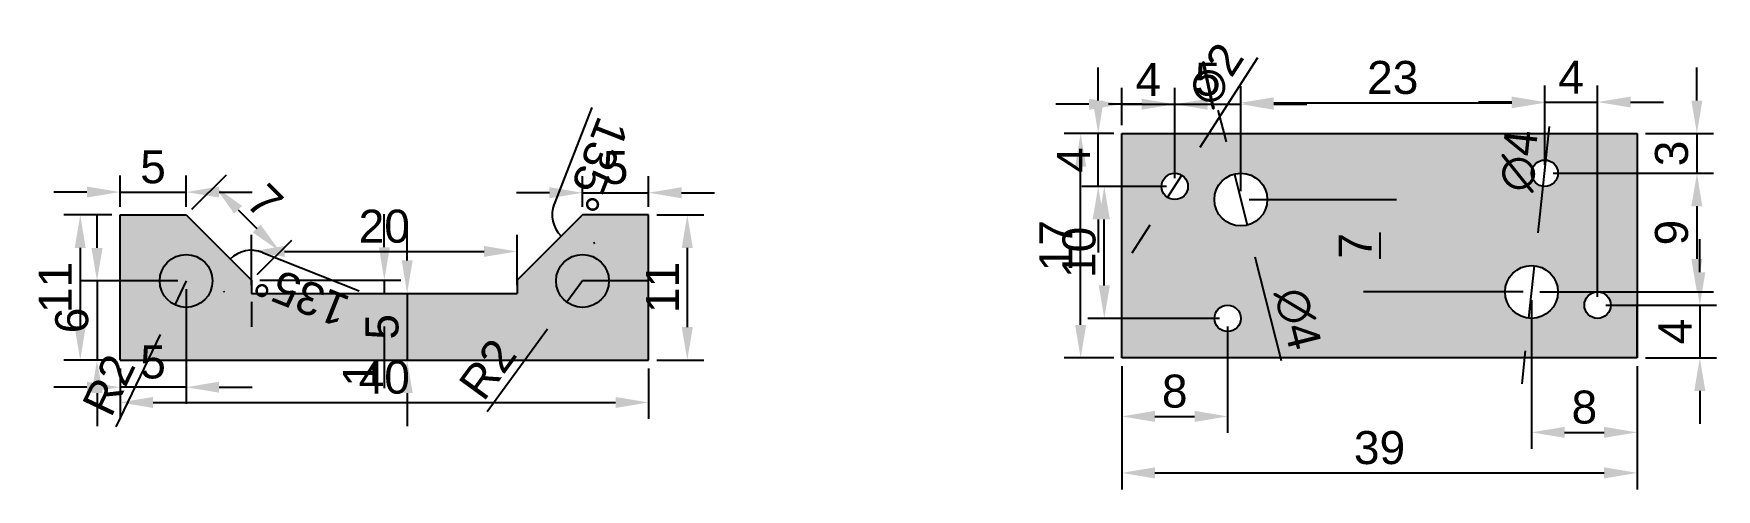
# Model space of a CAD drawing. Header units: millimetres. Extents: x 498 to 1078, y 496 to 545.
# Drawn here: x 779.4 to 906.8, y 502.5 to 537 of the extents above; entities that cross this region are included whole.
import ezdxf

# ---------------------------------------------------------------- set-up
doc = ezdxf.new("R2010")
doc.units = ezdxf.units.MM
doc.styles.get("Standard").update_dxf_attribs({"font": 'arial_0.ttf'})
doc.dimstyles.new('ISO-25', dxfattribs={"dimtxt": 2.5, "dimasz": 2.5, "dimexe": 1.25, "dimexo": 0.625, "dimtad": 1, "dimtxsty": 'Standard', "dimcen": 2.5, "dimadec": 0, "dimazin": 0, "dimtfac": 1, "dimtmove": 0, "dimatfit": 3, "dimfxl": 1, "dimarcsym": 0})

# ---------------------------------------------------------------- blocks, each defined once
blk = doc.blocks.new('*D150')
at = {"color": 0, "lineweight": -2, "transparency": 16777216}
for p, q in [((796.75, 520.44), (804.06, 517.53)), ((795.91, 516.7), (795.91, 514.8))]:
    blk.add_line(p, q, dxfattribs=at)
for start, end in [(68.2667, 135), (201.7333, 203.2667)]:
    blk.add_arc((795.91, 518.33), 2.27, start, end, dxfattribs=at)
at = {"color": 0, "transparency": 16777216}
for points in [[(793.39, 517.57), (794.21, 517.4), (794.3, 519.93)], [(794.05, 517.78), (793.59, 517.08), (795.91, 516.05)]]:
    blk.add_solid(points, dxfattribs=at)
at = {"layer": 'Defpoints', "color": 0, "transparency": 16777216}
for p in [(790.96, 523.28), (793.64, 518.33), (795.91, 518.33), (795.91, 518.33), (795.91, 517.33)]:
    blk.add_point(p, dxfattribs=at)
at = {"color": 0, "transparency": 16777216, "insert": (799.7, 517.21), "char_height": 2.5, "attachment_point": 5, "rotation": 158.2667}
blk.add_mtext('135°', dxfattribs=at)
blk = doc.blocks.new('*D151')
at = {"color": 0, "lineweight": -2, "transparency": 16777216}
blk.add_line((818.83, 524.1), (821.68, 531.43), dxfattribs=at)
for start, end in [(158.7489, 225), (291.2511, 293.7489)]:
    blk.add_arc((820.96, 523.28), 2.29, start, end, dxfattribs=at)
at = {"color": 0, "transparency": 16777216}
for points in [[(821.53, 521.41), (822.23, 520.95), (823.25, 523.28)], [(821.71, 520.74), (821.88, 521.55), (819.34, 521.66)]]:
    blk.add_solid(points, dxfattribs=at)
at = {"layer": 'Defpoints', "color": 0, "transparency": 16777216}
for p in [(820.96, 523.28), (820.96, 523.28), (825.96, 523.28), (820.96, 520.99), (816.01, 518.33)]:
    blk.add_point(p, dxfattribs=at)
at = {"color": 0, "transparency": 16777216, "insert": (822.03, 527.08), "char_height": 2.5, "attachment_point": 5, "rotation": 248.7489}
blk.add_mtext('135°', dxfattribs=at)
blk = doc.blocks.new('*D152')
at = {"color": 0, "lineweight": -2, "transparency": 16777216}
for p, q in [((790.96, 518.28), (790.1, 516.47)), ((785.68, 507.22), (789.02, 514.22))]:
    blk.add_line(p, q, dxfattribs=at)
at = {"color": 0, "transparency": 16777216}
blk.add_solid([(788.65, 514.39), (789.4, 514.04), (790.1, 516.47)], dxfattribs=at)
at = {"layer": 'Defpoints', "color": 0, "transparency": 16777216}
for p in [(790.96, 518.28), (790.1, 516.47)]:
    blk.add_point(p, dxfattribs=at)
at = {"color": 0, "transparency": 16777216, "insert": (785.11, 510.4), "char_height": 2.5, "attachment_point": 5, "rotation": 64.4622}
blk.add_mtext('R2', dxfattribs=at)
blk = doc.blocks.new('*D153')
at = {"color": 0, "lineweight": -2, "transparency": 16777216}
for p, q in [((820.96, 518.28), (819.78, 516.66)), ((813.75, 508.37), (818.31, 514.64))]:
    blk.add_line(p, q, dxfattribs=at)
at = {"color": 0, "transparency": 16777216}
blk.add_solid([(817.98, 514.88), (818.65, 514.39), (819.78, 516.66)], dxfattribs=at)
at = {"layer": 'Defpoints', "color": 0, "transparency": 16777216}
for p in [(820.96, 518.28), (819.78, 516.66)]:
    blk.add_point(p, dxfattribs=at)
at = {"color": 0, "transparency": 16777216, "insert": (813.78, 511.6), "char_height": 2.5, "attachment_point": 5, "rotation": 53.9515}
blk.add_mtext('R2', dxfattribs=at)
blk = doc.blocks.new('*D154')
at = {"color": 0, "lineweight": -2, "transparency": 16777216}
for p, q in [((826.59, 523.28), (830.14, 523.28)), ((828.89, 520.78), (828.89, 514.78)), ((826.59, 512.28), (830.14, 512.28))]:
    blk.add_line(p, q, dxfattribs=at)
at = {"color": 0, "transparency": 16777216}
for points in [[(828.47, 520.78), (829.31, 520.78), (828.89, 523.28)], [(828.47, 514.78), (829.31, 514.78), (828.89, 512.28)]]:
    blk.add_solid(points, dxfattribs=at)
at = {"layer": 'Defpoints', "color": 0, "transparency": 16777216}
for p in [(825.96, 523.28), (825.96, 512.28), (828.89, 512.28)]:
    blk.add_point(p, dxfattribs=at)
at = {"color": 0, "transparency": 16777216, "insert": (827.01, 517.78), "char_height": 2.5, "attachment_point": 5, "rotation": 90}
blk.add_mtext('11', dxfattribs=at)
blk = doc.blocks.new('*D155')
at = {"color": 0, "lineweight": -2, "transparency": 16777216}
for p, q in [((785.34, 523.28), (781.7, 523.28)), ((782.95, 520.78), (782.95, 514.78)), ((785.34, 512.28), (781.7, 512.28))]:
    blk.add_line(p, q, dxfattribs=at)
at = {"color": 0, "transparency": 16777216}
for points in [[(782.53, 520.78), (783.36, 520.78), (782.95, 523.28)], [(782.53, 514.78), (783.36, 514.78), (782.95, 512.28)]]:
    blk.add_solid(points, dxfattribs=at)
at = {"layer": 'Defpoints', "color": 0, "transparency": 16777216}
for p in [(785.96, 523.28), (782.95, 512.28), (785.96, 512.28)]:
    blk.add_point(p, dxfattribs=at)
at = {"color": 0, "transparency": 16777216, "insert": (781.06, 517.78), "char_height": 2.5, "attachment_point": 5, "rotation": 90}
blk.add_mtext('11', dxfattribs=at)
blk = doc.blocks.new('*D156')
at = {"color": 0, "lineweight": -2, "transparency": 16777216}
for p, q in [((784.22, 520.78), (784.22, 523.28)), ((790.34, 518.28), (782.97, 518.28)), ((784.22, 518.28), (784.22, 512.28)), ((785.34, 512.28), (782.97, 512.28)), ((784.22, 509.78), (784.22, 507.28))]:
    blk.add_line(p, q, dxfattribs=at)
at = {"color": 0, "transparency": 16777216}
for points in [[(783.8, 520.78), (784.64, 520.78), (784.22, 518.28)], [(783.8, 509.78), (784.64, 509.78), (784.22, 512.28)]]:
    blk.add_solid(points, dxfattribs=at)
at = {"layer": 'Defpoints', "color": 0, "transparency": 16777216}
for p in [(790.96, 518.28), (784.22, 512.28), (785.96, 512.28)]:
    blk.add_point(p, dxfattribs=at)
at = {"color": 0, "transparency": 16777216, "insert": (782.32, 515.28), "char_height": 2.5, "attachment_point": 5, "rotation": 90}
blk.add_mtext('6', dxfattribs=at)
blk = doc.blocks.new('*D144')
at = {"color": 0, "lineweight": -2, "transparency": 16777216}
for p, q in [((790.96, 517.65), (790.96, 508.97)), ((785.96, 511.65), (785.96, 508.97)), ((783.46, 510.22), (780.96, 510.22)), ((790.96, 510.22), (785.96, 510.22)), ((793.46, 510.22), (795.96, 510.22))]:
    blk.add_line(p, q, dxfattribs=at)
at = {"color": 0, "transparency": 16777216}
for points in [[(783.46, 510.64), (783.46, 509.81), (785.96, 510.22)], [(793.46, 510.64), (793.46, 509.81), (790.96, 510.22)]]:
    blk.add_solid(points, dxfattribs=at)
at = {"layer": 'Defpoints', "color": 0, "transparency": 16777216}
for p in [(790.96, 518.28), (785.96, 512.28), (785.96, 510.22)]:
    blk.add_point(p, dxfattribs=at)
at = {"color": 0, "transparency": 16777216, "insert": (788.46, 512.12), "char_height": 2.5, "attachment_point": 5}
blk.add_mtext('5', dxfattribs=at)
blk = doc.blocks.new('*D145')
at = {"color": 0, "lineweight": -2, "transparency": 16777216}
for p, q in [((805.96, 520.83), (805.96, 523.33)), ((796.54, 518.33), (807.21, 518.33)), ((805.96, 518.33), (805.96, 517.33)), ((796.54, 517.33), (807.21, 517.33)), ((805.96, 514.83), (805.96, 510.15))]:
    blk.add_line(p, q, dxfattribs=at)
at = {"color": 0, "transparency": 16777216}
for points in [[(805.55, 520.83), (806.38, 520.83), (805.96, 518.33)], [(805.55, 514.83), (806.38, 514.83), (805.96, 517.33)]]:
    blk.add_solid(points, dxfattribs=at)
at = {"layer": 'Defpoints', "color": 0, "transparency": 16777216}
for p in [(795.91, 518.33), (795.91, 517.33), (805.96, 517.33)]:
    blk.add_point(p, dxfattribs=at)
at = {"color": 0, "transparency": 16777216, "insert": (804.08, 511.24), "char_height": 2.5, "attachment_point": 5, "rotation": 90}
blk.add_mtext('1', dxfattribs=at)
blk = doc.blocks.new('*D157')
at = {"color": 0, "lineweight": -2, "transparency": 16777216}
for p, q in [((795.91, 517.95), (795.91, 521.76)), ((816.01, 517.95), (816.01, 521.76)), ((798.41, 520.51), (813.51, 520.51))]:
    blk.add_line(p, q, dxfattribs=at)
at = {"color": 0, "transparency": 16777216}
for points in [[(798.41, 520.93), (798.41, 520.1), (795.91, 520.51)], [(813.51, 520.93), (813.51, 520.1), (816.01, 520.51)]]:
    blk.add_solid(points, dxfattribs=at)
at = {"layer": 'Defpoints', "color": 0, "transparency": 16777216}
for p in [(816.01, 520.51), (795.91, 517.33), (816.01, 517.33)]:
    blk.add_point(p, dxfattribs=at)
at = {"color": 0, "transparency": 16777216, "insert": (805.96, 522.41), "char_height": 2.5, "width": 1.5135, "attachment_point": 5}
blk.add_mtext('20', dxfattribs=at)
blk = doc.blocks.new('*D146')
at = {"color": 0, "lineweight": -2, "transparency": 16777216}
for p, q in [((791.4, 523.72), (794.01, 526.32)), ((794.89, 523.67), (796.31, 522.26)), ((796.35, 518.77), (798.96, 521.37))]:
    blk.add_line(p, q, dxfattribs=at)
at = {"color": 0, "transparency": 16777216}
for points in [[(795.19, 523.97), (794.6, 523.38), (793.13, 525.44)], [(796.6, 522.55), (796.01, 521.96), (798.08, 520.49)]]:
    blk.add_solid(points, dxfattribs=at)
at = {"layer": 'Defpoints', "color": 0, "transparency": 16777216}
for p in [(790.96, 523.28), (798.08, 520.49), (795.91, 518.33)]:
    blk.add_point(p, dxfattribs=at)
at = {"color": 0, "transparency": 16777216, "insert": (796.93, 524.29), "char_height": 2.5, "attachment_point": 5, "rotation": 315}
blk.add_mtext('7', dxfattribs=at)
blk = doc.blocks.new('*D147')
at = {"color": 0, "lineweight": -2, "transparency": 16777216}
for p, q in [((820.96, 523.9), (820.96, 526.21)), ((825.96, 523.9), (825.96, 526.21)), ((818.46, 524.96), (815.96, 524.96)), ((820.96, 524.96), (825.96, 524.96)), ((828.46, 524.96), (830.96, 524.96))]:
    blk.add_line(p, q, dxfattribs=at)
at = {"color": 0, "transparency": 16777216}
for points in [[(818.46, 525.38), (818.46, 524.54), (820.96, 524.96)], [(828.46, 525.38), (828.46, 524.54), (825.96, 524.96)]]:
    blk.add_solid(points, dxfattribs=at)
at = {"layer": 'Defpoints', "color": 0, "transparency": 16777216}
for p in [(825.96, 524.96), (820.96, 523.28), (825.96, 523.28)]:
    blk.add_point(p, dxfattribs=at)
at = {"color": 0, "transparency": 16777216, "insert": (823.46, 526.86), "char_height": 2.5, "attachment_point": 5}
blk.add_mtext('5', dxfattribs=at)
blk = doc.blocks.new('*D148')
at = {"color": 0, "lineweight": -2, "transparency": 16777216}
for p, q in [((785.96, 523.9), (785.96, 526.26)), ((790.96, 523.9), (790.96, 526.26)), ((783.46, 525.01), (780.96, 525.01)), ((785.96, 525.01), (790.96, 525.01)), ((793.46, 525.01), (795.96, 525.01))]:
    blk.add_line(p, q, dxfattribs=at)
at = {"color": 0, "transparency": 16777216}
for points in [[(783.46, 525.43), (783.46, 524.6), (785.96, 525.01)], [(793.46, 525.43), (793.46, 524.6), (790.96, 525.01)]]:
    blk.add_solid(points, dxfattribs=at)
at = {"layer": 'Defpoints', "color": 0, "transparency": 16777216}
for p in [(790.96, 525.01), (785.96, 523.28), (790.96, 523.28)]:
    blk.add_point(p, dxfattribs=at)
at = {"color": 0, "transparency": 16777216, "insert": (788.46, 526.91), "char_height": 2.5, "attachment_point": 5}
blk.add_mtext('5', dxfattribs=at)
blk = doc.blocks.new('*D149')
at = {"color": 0, "lineweight": -2, "transparency": 16777216}
for p, q in [((785.96, 511.65), (785.96, 507.82)), ((825.96, 511.65), (825.96, 507.82)), ((788.46, 509.07), (823.46, 509.07))]:
    blk.add_line(p, q, dxfattribs=at)
at = {"color": 0, "transparency": 16777216}
for points in [[(788.46, 509.48), (788.46, 508.65), (785.96, 509.07)], [(823.46, 509.48), (823.46, 508.65), (825.96, 509.07)]]:
    blk.add_solid(points, dxfattribs=at)
at = {"layer": 'Defpoints', "color": 0, "transparency": 16777216}
for p in [(785.96, 512.28), (825.96, 512.28), (825.96, 509.07)]:
    blk.add_point(p, dxfattribs=at)
at = {"color": 0, "transparency": 16777216, "insert": (805.96, 510.97), "char_height": 2.5, "attachment_point": 5}
blk.add_mtext('40', dxfattribs=at)
blk = doc.blocks.new('*D158')
at = {"color": 0, "lineweight": -2, "transparency": 16777216}
for p, q in [((807.69, 519.83), (807.69, 522.33)), ((806.59, 517.33), (808.94, 517.33)), ((807.69, 517.33), (807.69, 512.28)), ((806.59, 512.28), (808.94, 512.28)), ((807.69, 509.78), (807.69, 507.28))]:
    blk.add_line(p, q, dxfattribs=at)
at = {"color": 0, "transparency": 16777216}
for points in [[(807.28, 519.83), (808.11, 519.83), (807.69, 517.33)], [(807.28, 509.78), (808.11, 509.78), (807.69, 512.28)]]:
    blk.add_solid(points, dxfattribs=at)
at = {"layer": 'Defpoints', "color": 0, "transparency": 16777216}
for p in [(805.96, 517.33), (805.96, 512.28), (807.69, 512.28)]:
    blk.add_point(p, dxfattribs=at)
at = {"color": 0, "transparency": 16777216, "insert": (805.8, 514.8), "char_height": 2.5, "attachment_point": 5, "rotation": 90}
blk.add_mtext('5', dxfattribs=at)
blk = doc.blocks.new('*D182')
at = {"color": 0, "lineweight": -2, "transparency": 16777216}
for p, q in [((869.78, 514.82), (869.78, 506.76)), ((861.78, 511.82), (861.78, 506.76)), ((864.28, 508.01), (867.28, 508.01))]:
    blk.add_line(p, q, dxfattribs=at)
at = {"color": 0, "transparency": 16777216}
for points in [[(864.28, 508.43), (864.28, 507.59), (861.78, 508.01)], [(867.28, 508.43), (867.28, 507.59), (869.78, 508.01)]]:
    blk.add_solid(points, dxfattribs=at)
at = {"layer": 'Defpoints', "color": 0, "transparency": 16777216}
for p in [(869.78, 515.44), (861.78, 512.44), (869.78, 508.01)]:
    blk.add_point(p, dxfattribs=at)
at = {"color": 0, "transparency": 16777216, "insert": (865.78, 509.91), "char_height": 2.5, "attachment_point": 5}
blk.add_mtext('8', dxfattribs=at)
blk = doc.blocks.new('*D183')
at = {"color": 0, "lineweight": -2, "transparency": 16777216}
for p, q in [((861.78, 530.07), (861.78, 532.92)), ((865.78, 526.07), (865.78, 532.92)), ((859.28, 531.67), (856.78, 531.67)), ((861.78, 531.67), (865.78, 531.67)), ((868.28, 531.67), (870.78, 531.67))]:
    blk.add_line(p, q, dxfattribs=at)
at = {"color": 0, "transparency": 16777216}
for points in [[(859.28, 532.08), (859.28, 531.25), (861.78, 531.67)], [(868.28, 532.08), (868.28, 531.25), (865.78, 531.67)]]:
    blk.add_solid(points, dxfattribs=at)
at = {"layer": 'Defpoints', "color": 0, "transparency": 16777216}
for p in [(865.78, 531.67), (861.78, 529.44), (865.78, 525.44)]:
    blk.add_point(p, dxfattribs=at)
at = {"color": 0, "transparency": 16777216, "insert": (863.78, 533.54), "char_height": 2.5, "attachment_point": 5}
blk.add_mtext('4', dxfattribs=at)
blk = doc.blocks.new('*D184')
at = {"color": 0, "lineweight": -2, "transparency": 16777216}
for p, q in [((865.78, 526.07), (865.78, 532.92)), ((870.78, 525.07), (870.78, 532.92)), ((863.28, 531.67), (860.78, 531.67)), ((865.78, 531.67), (870.78, 531.67)), ((873.28, 531.67), (875.78, 531.67))]:
    blk.add_line(p, q, dxfattribs=at)
at = {"color": 0, "transparency": 16777216}
for points in [[(863.28, 532.08), (863.28, 531.25), (865.78, 531.67)], [(873.28, 532.08), (873.28, 531.25), (870.78, 531.67)]]:
    blk.add_solid(points, dxfattribs=at)
at = {"layer": 'Defpoints', "color": 0, "transparency": 16777216}
for p in [(870.78, 531.67), (865.78, 525.44), (870.78, 524.44)]:
    blk.add_point(p, dxfattribs=at)
at = {"color": 0, "transparency": 16777216, "insert": (868.28, 533.56), "char_height": 2.5, "attachment_point": 5}
blk.add_mtext('5', dxfattribs=at)
blk = doc.blocks.new('*D185')
at = {"color": 0, "lineweight": -2, "transparency": 16777216}
for p, q in [((870.78, 525.07), (870.78, 533.03)), ((893.78, 527.07), (893.78, 533.03)), ((873.28, 531.78), (891.28, 531.78))]:
    blk.add_line(p, q, dxfattribs=at)
at = {"color": 0, "transparency": 16777216}
for points in [[(873.28, 532.19), (873.28, 531.36), (870.78, 531.78)], [(891.28, 532.19), (891.28, 531.36), (893.78, 531.78)]]:
    blk.add_solid(points, dxfattribs=at)
at = {"layer": 'Defpoints', "color": 0, "transparency": 16777216}
for p in [(893.78, 531.78), (893.78, 526.44), (870.78, 524.44)]:
    blk.add_point(p, dxfattribs=at)
at = {"color": 0, "transparency": 16777216, "insert": (882.28, 533.68), "char_height": 2.5, "attachment_point": 5}
blk.add_mtext('23', dxfattribs=at)
blk = doc.blocks.new('*D186')
at = {"color": 0, "lineweight": -2, "transparency": 16777216}
for p, q in [((893.78, 527.07), (893.78, 533.08)), ((897.78, 517.07), (897.78, 533.08)), ((891.28, 531.83), (888.78, 531.83)), ((893.78, 531.83), (897.78, 531.83)), ((900.28, 531.83), (902.78, 531.83))]:
    blk.add_line(p, q, dxfattribs=at)
at = {"color": 0, "transparency": 16777216}
for points in [[(891.28, 532.25), (891.28, 531.42), (893.78, 531.83)], [(900.28, 532.25), (900.28, 531.42), (897.78, 531.83)]]:
    blk.add_solid(points, dxfattribs=at)
at = {"layer": 'Defpoints', "color": 0, "transparency": 16777216}
for p in [(897.78, 531.83), (893.78, 526.44), (897.78, 516.44)]:
    blk.add_point(p, dxfattribs=at)
at = {"color": 0, "transparency": 16777216, "insert": (895.78, 533.71), "char_height": 2.5, "attachment_point": 5}
blk.add_mtext('4', dxfattribs=at)
blk = doc.blocks.new('*D187')
at = {"color": 0, "lineweight": -2, "transparency": 16777216}
for p, q in [((905.3, 531.94), (905.3, 534.44)), ((901.41, 529.44), (906.55, 529.44)), ((905.3, 529.44), (905.3, 526.44)), ((894.41, 526.44), (906.55, 526.44)), ((905.3, 523.94), (905.3, 521.44))]:
    blk.add_line(p, q, dxfattribs=at)
at = {"color": 0, "transparency": 16777216}
for points in [[(904.88, 531.94), (905.71, 531.94), (905.3, 529.44)], [(904.88, 523.94), (905.71, 523.94), (905.3, 526.44)]]:
    blk.add_solid(points, dxfattribs=at)
at = {"layer": 'Defpoints', "color": 0, "transparency": 16777216}
for p in [(900.78, 529.44), (893.78, 526.44), (905.3, 526.44)]:
    blk.add_point(p, dxfattribs=at)
at = {"color": 0, "transparency": 16777216, "insert": (903.39, 527.94), "char_height": 2.5, "attachment_point": 5, "rotation": 90}
blk.add_mtext('3', dxfattribs=at)
blk = doc.blocks.new('*D188')
at = {"color": 0, "lineweight": -2, "transparency": 16777216}
for p, q in [((894.41, 526.44), (906.55, 526.44)), ((905.3, 523.94), (905.3, 519.94)), ((893.41, 517.44), (906.55, 517.44))]:
    blk.add_line(p, q, dxfattribs=at)
at = {"color": 0, "transparency": 16777216}
for points in [[(904.88, 523.94), (905.71, 523.94), (905.3, 526.44)], [(904.88, 519.94), (905.71, 519.94), (905.3, 517.44)]]:
    blk.add_solid(points, dxfattribs=at)
at = {"layer": 'Defpoints', "color": 0, "transparency": 16777216}
for p in [(893.78, 526.44), (892.78, 517.44), (905.3, 517.44)]:
    blk.add_point(p, dxfattribs=at)
at = {"color": 0, "transparency": 16777216, "insert": (903.39, 521.94), "char_height": 2.5, "attachment_point": 5, "rotation": 90}
blk.add_mtext('9', dxfattribs=at)
blk = doc.blocks.new('*D189')
at = {"color": 0, "lineweight": -2, "transparency": 16777216}
for p, q in [((892.78, 516.82), (892.78, 505.55)), ((900.78, 511.82), (900.78, 505.55)), ((895.28, 506.8), (898.28, 506.8))]:
    blk.add_line(p, q, dxfattribs=at)
at = {"color": 0, "transparency": 16777216}
for points in [[(895.28, 507.22), (895.28, 506.39), (892.78, 506.8)], [(898.28, 507.22), (898.28, 506.39), (900.78, 506.8)]]:
    blk.add_solid(points, dxfattribs=at)
at = {"layer": 'Defpoints', "color": 0, "transparency": 16777216}
for p in [(892.78, 517.44), (900.78, 512.44), (900.78, 506.8)]:
    blk.add_point(p, dxfattribs=at)
at = {"color": 0, "transparency": 16777216, "insert": (896.78, 508.7), "char_height": 2.5, "attachment_point": 5}
blk.add_mtext('8', dxfattribs=at)
blk = doc.blocks.new('*D177')
at = {"color": 0, "lineweight": -2, "transparency": 16777216}
for p, q in [((905.52, 518.94), (905.52, 521.44)), ((898.41, 516.44), (906.77, 516.44)), ((905.52, 516.44), (905.52, 512.44)), ((901.41, 512.44), (906.77, 512.44)), ((905.52, 509.94), (905.52, 507.44))]:
    blk.add_line(p, q, dxfattribs=at)
at = {"color": 0, "transparency": 16777216}
for points in [[(905.1, 518.94), (905.94, 518.94), (905.52, 516.44)], [(905.1, 509.94), (905.94, 509.94), (905.52, 512.44)]]:
    blk.add_solid(points, dxfattribs=at)
at = {"layer": 'Defpoints', "color": 0, "transparency": 16777216}
for p in [(897.78, 516.44), (900.78, 512.44), (905.52, 512.44)]:
    blk.add_point(p, dxfattribs=at)
at = {"color": 0, "transparency": 16777216, "insert": (903.64, 514.44), "char_height": 2.5, "attachment_point": 5, "rotation": 90}
blk.add_mtext('4', dxfattribs=at)
blk = doc.blocks.new('*D178')
at = {"color": 0, "lineweight": -2, "transparency": 16777216}
for p, q in [((861.78, 511.82), (861.78, 502.48)), ((900.78, 511.82), (900.78, 502.48)), ((864.28, 503.73), (898.28, 503.73))]:
    blk.add_line(p, q, dxfattribs=at)
at = {"color": 0, "transparency": 16777216}
for points in [[(864.28, 504.15), (864.28, 503.31), (861.78, 503.73)], [(898.28, 504.15), (898.28, 503.31), (900.78, 503.73)]]:
    blk.add_solid(points, dxfattribs=at)
at = {"layer": 'Defpoints', "color": 0, "transparency": 16777216}
for p in [(861.78, 512.44), (900.78, 512.44), (900.78, 503.73)]:
    blk.add_point(p, dxfattribs=at)
at = {"color": 0, "transparency": 16777216, "insert": (881.28, 505.63), "char_height": 2.5, "attachment_point": 5}
blk.add_mtext('39', dxfattribs=at)
blk = doc.blocks.new('*D179')
at = {"color": 0, "lineweight": -2, "transparency": 16777216}
for p, q in [((861.16, 529.44), (857.41, 529.44)), ((858.66, 514.94), (858.66, 526.94)), ((861.16, 512.44), (857.41, 512.44))]:
    blk.add_line(p, q, dxfattribs=at)
at = {"color": 0, "transparency": 16777216}
for points in [[(858.24, 526.94), (859.08, 526.94), (858.66, 529.44)], [(858.24, 514.94), (859.08, 514.94), (858.66, 512.44)]]:
    blk.add_solid(points, dxfattribs=at)
at = {"layer": 'Defpoints', "color": 0, "transparency": 16777216}
for p in [(858.66, 529.44), (861.78, 529.44), (861.78, 512.44)]:
    blk.add_point(p, dxfattribs=at)
at = {"color": 0, "transparency": 16777216, "insert": (856.78, 520.94), "char_height": 2.5, "attachment_point": 5, "rotation": 90}
blk.add_mtext('17', dxfattribs=at)
blk = doc.blocks.new('*D180')
at = {"color": 0, "lineweight": -2, "transparency": 16777216}
for p, q in [((865.16, 525.44), (859.2, 525.44)), ((860.45, 517.94), (860.45, 522.94)), ((869.16, 515.44), (859.2, 515.44))]:
    blk.add_line(p, q, dxfattribs=at)
at = {"color": 0, "transparency": 16777216}
for points in [[(860.03, 522.94), (860.87, 522.94), (860.45, 525.44)], [(860.03, 517.94), (860.87, 517.94), (860.45, 515.44)]]:
    blk.add_solid(points, dxfattribs=at)
at = {"layer": 'Defpoints', "color": 0, "transparency": 16777216}
for p in [(860.45, 525.44), (865.78, 525.44), (869.78, 515.44)]:
    blk.add_point(p, dxfattribs=at)
at = {"color": 0, "transparency": 16777216, "insert": (858.55, 520.44), "char_height": 2.5, "attachment_point": 5, "rotation": 90}
blk.add_mtext('10', dxfattribs=at)
blk = doc.blocks.new('*D181')
at = {"color": 0, "lineweight": -2, "transparency": 16777216}
for p, q in [((859.99, 531.94), (859.99, 534.44)), ((861.16, 529.44), (858.74, 529.44)), ((859.99, 525.44), (859.99, 529.44)), ((865.16, 525.44), (858.74, 525.44)), ((859.99, 522.94), (859.99, 520.44))]:
    blk.add_line(p, q, dxfattribs=at)
at = {"color": 0, "transparency": 16777216}
for points in [[(859.57, 531.94), (860.41, 531.94), (859.99, 529.44)], [(859.57, 522.94), (860.41, 522.94), (859.99, 525.44)]]:
    blk.add_solid(points, dxfattribs=at)
at = {"layer": 'Defpoints', "color": 0, "transparency": 16777216}
for p in [(859.99, 529.44), (861.78, 529.44), (865.78, 525.44)]:
    blk.add_point(p, dxfattribs=at)
at = {"color": 0, "transparency": 16777216, "insert": (858.11, 527.44), "char_height": 2.5, "attachment_point": 5, "rotation": 90}
blk.add_mtext('4', dxfattribs=at)
blk = doc.blocks.new('*D190')
at = {"color": 0, "lineweight": -2, "transparency": 16777216}
for p, q in [((894.12, 529.97), (893.26, 521.92)), ((892.57, 515.45), (893, 519.43)), ((892.31, 512.97), (892.04, 510.48))]:
    blk.add_line(p, q, dxfattribs=at)
at = {"color": 0, "transparency": 16777216}
for points in [[(892.85, 521.96), (893.67, 521.87), (893, 519.43)], [(891.89, 513.01), (892.72, 512.92), (892.57, 515.45)]]:
    blk.add_solid(points, dxfattribs=at)
at = {"layer": 'Defpoints', "color": 0, "transparency": 16777216}
for p in [(893, 519.43), (892.57, 515.45)]:
    blk.add_point(p, dxfattribs=at)
at = {"color": 0, "transparency": 16777216, "insert": (891.86, 527.39), "char_height": 2.5, "attachment_point": 5, "rotation": 83.9288}
blk.add_mtext('∅4', dxfattribs=at)
blk = doc.blocks.new('*D191')
at = {"color": 0, "lineweight": -2, "transparency": 16777216}
for p, q in [((869.69, 528.81), (869.08, 531.23)), ((870.3, 526.38), (871.27, 522.5)), ((873.85, 512.22), (871.88, 520.08))]:
    blk.add_line(p, q, dxfattribs=at)
at = {"color": 0, "transparency": 16777216}
for points in [[(870.09, 528.91), (869.29, 528.7), (870.3, 526.38)], [(872.28, 520.18), (871.47, 519.97), (871.27, 522.5)]]:
    blk.add_solid(points, dxfattribs=at)
at = {"layer": 'Defpoints', "color": 0, "transparency": 16777216}
for p in [(870.3, 526.38), (871.27, 522.5)]:
    blk.add_point(p, dxfattribs=at)
at = {"color": 0, "transparency": 16777216, "insert": (875.08, 515.41), "char_height": 2.5, "attachment_point": 5, "rotation": 284.0678}
blk.add_mtext('∅4', dxfattribs=at)
blk = doc.blocks.new('*D192')
at = {"color": 0, "lineweight": -2, "transparency": 16777216}
for p, q in [((872.05, 535.18), (867.68, 528.38)), ((865.24, 524.6), (866.33, 526.28)), ((863.89, 522.5), (862.54, 520.39))]:
    blk.add_line(p, q, dxfattribs=at)
at = {"color": 0, "transparency": 16777216}
for points in [[(867.33, 528.61), (868.03, 528.16), (866.33, 526.28)], [(863.54, 522.72), (864.24, 522.27), (865.24, 524.6)]]:
    blk.add_solid(points, dxfattribs=at)
at = {"layer": 'Defpoints', "color": 0, "transparency": 16777216}
for p in [(866.33, 526.28), (865.24, 524.6)]:
    blk.add_point(p, dxfattribs=at)
at = {"color": 0, "transparency": 16777216, "insert": (868.88, 533.9), "char_height": 2.5, "attachment_point": 5, "rotation": 57.249}
blk.add_mtext('∅2', dxfattribs=at)
blk = doc.blocks.new('*D193')
at = {"color": 0, "lineweight": -2, "transparency": 16777216}
for p, q in [((871.41, 524.44), (882.56, 524.44)), ((881.31, 521.94), (881.31, 519.94)), ((892.16, 517.44), (880.06, 517.44))]:
    blk.add_line(p, q, dxfattribs=at)
at = {"color": 0, "transparency": 16777216}
for points in [[(880.89, 521.94), (881.72, 521.94), (881.31, 524.44)], [(880.89, 519.94), (881.72, 519.94), (881.31, 517.44)]]:
    blk.add_solid(points, dxfattribs=at)
at = {"layer": 'Defpoints', "color": 0, "transparency": 16777216}
for p in [(870.78, 524.44), (881.31, 517.44), (892.78, 517.44)]:
    blk.add_point(p, dxfattribs=at)
at = {"color": 0, "transparency": 16777216, "insert": (879.43, 520.94), "char_height": 2.5, "attachment_point": 5, "rotation": 90}
blk.add_mtext('7', dxfattribs=at)

msp = doc.modelspace()

# ---------------------------------------------------------------- hatches: boundary and pattern name
h = msp.add_hatch(color=256)
h.dxf.hatch_style = 1
h.set_gradient(color1=(147, 39, 143), color2=(255, 255, 0), tint=1, name='CYLINDER')
h.paths.add_polyline_path([(900.784, 529.441), (861.784, 529.441), (861.784, 512.441), (900.784, 512.441), (900.784, 516.441)])
h.paths.add_polyline_path([(868.784, 524.441, -1), (872.784, 524.441, -1)], flags=16)
h.paths.add_polyline_path([(870.784, 515.441, -1), (868.784, 515.441, -1)], flags=16)
h.paths.add_polyline_path([(864.784, 525.441, -1), (866.784, 525.441, -1)], flags=16)
h.paths.add_polyline_path([(894.784, 517.441, -1), (890.784, 517.441, -1)], flags=16)
h.paths.add_polyline_path([(892.784, 526.441, -1), (894.784, 526.441, -1)], flags=16)
h.paths.add_polyline_path([(898.784, 516.441, -1), (896.784, 516.441, -1)], flags=16)
h.paths.add_polyline_path([(893.283, 520.621), (893.439, 522.09), (892.159, 522.226), (892.003, 520.757)], flags=24)
h.paths.add_polyline_path([(871.412, 521.277), (871.771, 519.844), (873.021, 520.158), (872.662, 521.59)], flags=24)
h.paths.add_polyline_path([(867.117, 527.217), (867.916, 528.459), (866.833, 529.156), (866.034, 527.914)], flags=24)
h.paths.add_polyline_path([(881.493, 520.541), (881.493, 521.339), (880.205, 521.339), (880.205, 520.541)], flags=24)
h = msp.add_hatch(color=256)
h.dxf.hatch_style = 1
h.set_gradient(color1=(88, 186, 72), color2=(0, 255, 255), tint=1)
h.paths.add_polyline_path([(825.962, 518.275), (822.962, 518.275, -1), (818.962, 518.275, -1), (822.962, 518.275), (825.962, 518.275), (825.962, 523.275), (820.962, 523.275), (816.012, 518.326), (816.012, 517.326), (795.912, 517.326), (795.912, 518.326), (790.962, 523.275), (785.962, 523.275), (785.962, 512.275), (825.962, 512.275)])
h.paths.add_polyline_path([(788.962, 518.275, -1), (792.962, 518.275, -1)], flags=16)
h.paths.add_polyline_path([(793.239, 518.385), (794.049, 516.428), (795.239, 516.921), (794.429, 518.878)], flags=24)
h.paths.add_polyline_path([(820.908, 520.589), (822.865, 521.4), (822.372, 522.59), (820.415, 521.779)], flags=24)
h.paths.add_polyline_path([(789.132, 514.016), (789.748, 515.305), (788.585, 515.86), (787.97, 514.571)], flags=24)
h.paths.add_polyline_path([(818.385, 514.421), (819.226, 515.576), (818.185, 516.334), (817.344, 515.179)], flags=24)
h.paths.add_polyline_path([(807.868, 514.401), (807.868, 515.199), (806.58, 515.199), (806.58, 514.401)], flags=24)
h = msp.add_hatch(color=256)
h.dxf.hatch_style = 1
h.set_gradient(color1=(244, 238, 81), tint=1, name='SPHERICAL')
h.paths.add_polyline_path([(788.962, 518.275, 1), (792.962, 518.275, 1)])
h.paths.add_polyline_path([(818.962, 518.275, 1), (822.962, 518.275, 1)])

# ---------------------------------------------------------------- linework, layer by layer
for p, q in [((861.784, 529.441), (900.784, 529.441)), ((861.784, 512.441), (861.784, 529.441)), ((900.784, 529.441), (900.784, 512.441)), ((785.962, 512.275), (785.962, 523.275)), ((785.962, 523.275), (790.962, 523.275)), ((790.962, 523.275), (795.912, 518.326)), ((820.962, 523.275), (816.012, 518.326)), ((825.962, 523.275), (820.962, 523.275)), ((825.962, 512.275), (825.962, 523.275)), ((795.912, 518.326), (795.912, 517.326)), ((816.012, 518.326), (816.012, 517.326)), ((795.912, 517.326), (816.012, 517.326)), ((825.962, 518.275), (820.962, 518.275)), ((825.962, 512.275), (825.962, 518.275)), ((900.784, 512.441), (900.784, 516.441)), ((785.962, 512.275), (825.962, 512.275)), ((900.784, 512.441), (861.784, 512.441))]:
    msp.add_line(p, q)
for centre, radius in [((893.784, 526.441), 1), ((865.784, 525.441), 1), ((870.784, 524.441), 2), ((790.962, 518.275), 2), ((820.962, 518.275), 2), ((892.784, 517.441), 2), ((897.784, 516.441), 1), ((869.784, 515.441), 1)]:
    msp.add_circle(centre, radius)

# ---------------------------------------------------------------- dimensions: what is measured, and where the dimension line sits
for p1, p2, picture, middle in [((865.243, 524.6), (866.325, 526.282), '*D192', (868.882, 533.901)), ((870.298, 526.381), (871.27, 522.501), '*D191', (875.078, 515.415)), ((892.573, 515.452), (892.996, 519.43), '*D190', (891.86, 527.394))]:
    dim = msp.add_diameter_dim_2p(p1=p1, p2=p2, dimstyle='ISO-25')
    dim.commit()
    dim.dimension.update_dxf_attribs({"geometry": picture, "text_midpoint": middle})
for base, p1, p2, picture, middle in [((865.784, 531.666), (861.784, 529.441), (865.784, 525.441), '*D183', (863.784, 533.541)), ((870.784, 531.666), (865.784, 525.441), (870.784, 524.441), '*D184', (868.284, 533.562)), ((893.784, 531.778), (870.784, 524.441), (893.784, 526.441), '*D185', (882.284, 533.68)), ((897.784, 531.833), (893.784, 526.441), (897.784, 516.441), '*D186', (895.784, 533.708)), ((790.962, 525.014), (785.962, 523.275), (790.962, 523.275), '*D148', (788.462, 526.91)), ((825.962, 524.961), (820.962, 523.275), (825.962, 523.275), '*D147', (823.462, 526.858)), ((785.962, 510.222), (790.962, 518.275), (785.962, 512.275), '*D144', (788.462, 512.118)), ((900.784, 506.803), (892.784, 517.441), (900.784, 512.441), '*D189', (896.784, 508.704)), ((869.784, 508.011), (861.784, 512.441), (869.784, 515.441), '*D182', (865.784, 509.913)), ((825.962, 509.067), (785.962, 512.275), (825.962, 512.275), '*D149', (805.962, 510.969)), ((900.784, 503.73), (861.784, 512.441), (900.784, 512.441), '*D178', (881.284, 505.632))]:
    dim = msp.add_linear_dim(base=base, p1=p1, p2=p2, dimstyle='ISO-25')
    dim.commit()
    dim.dimension.update_dxf_attribs({"geometry": picture, "text_midpoint": middle})
for base, p1, p2, picture, middle in [((859.988, 529.441), (865.784, 525.441), (861.784, 529.441), '*D181', (858.113, 527.441)), ((905.296, 526.441), (900.784, 529.441), (893.784, 526.441), '*D187', (903.394, 527.941)), ((858.661, 529.441), (861.784, 512.441), (861.784, 529.441), '*D179', (856.781, 520.941)), ((905.296, 517.441), (893.784, 526.441), (892.784, 517.441), '*D188', (903.395, 521.941)), ((860.451, 525.441), (869.784, 515.441), (865.784, 525.441), '*D180', (858.549, 520.441)), ((881.308, 517.441), (870.784, 524.441), (892.784, 517.441), '*D193', (879.433, 520.941)), ((782.945, 512.275), (785.962, 523.275), (785.962, 512.275), '*D155', (781.065, 517.775)), ((784.219, 512.275), (790.962, 518.275), (785.962, 512.275), '*D156', (782.318, 515.275)), ((805.962, 517.326), (795.912, 518.326), (795.912, 517.326), '*D145', (804.082, 511.24)), ((828.891, 512.275), (825.962, 523.275), (825.962, 512.275), '*D154', (827.01, 517.775)), ((905.52, 512.441), (897.784, 516.441), (900.784, 512.441), '*D177', (903.645, 514.441))]:
    dim = msp.add_linear_dim(base=base, p1=p1, p2=p2, angle=90, dimstyle='ISO-25')
    dim.commit()
    dim.dimension.update_dxf_attribs({"geometry": picture, "text_midpoint": middle})
for base, line1, line2, picture, middle in [((820.962, 520.988), ((825.962, 523.275), (820.962, 523.275)), ((820.962, 523.275), (816.012, 518.326)), '*D151', (822.028, 527.079)), ((793.639, 518.326), ((795.912, 518.326), (795.912, 517.326)), ((790.962, 523.275), (795.912, 518.326)), '*D150', (799.7, 517.214))]:
    dim = msp.add_angular_dim_2l(base=base, line1=line1, line2=line2, dimstyle='ISO-25')
    dim.commit()
    dim.dimension.update_dxf_attribs({"geometry": picture, "text_midpoint": middle})
dim = msp.add_aligned_dim(p1=(790.962, 523.275), p2=(795.912, 518.326), distance=3.062, dimstyle='ISO-25')
dim.commit()
dim.dimension.update_dxf_attribs({"geometry": '*D146', "text_midpoint": (796.928, 524.291)})
dim = msp.add_linear_dim(base=(816.012, 520.512), p1=(795.912, 517.326), p2=(816.012, 517.326), text='20', dimstyle='ISO-25')
dim.commit()
dim.dimension.update_dxf_attribs({"geometry": '*D157', "text_midpoint": (805.962, 522.414)})
dim = msp.add_linear_dim(base=(807.694, 512.275), p1=(805.962, 517.326), p2=(805.962, 512.275), angle=90, text='5', dimstyle='ISO-25')
dim.commit()
dim.dimension.update_dxf_attribs({"geometry": '*D158', "text_midpoint": (805.797, 514.801)})
for center, mpoint, picture, middle in [((790.962, 518.275), (790.1, 516.471), '*D152', (785.115, 510.399)), ((820.962, 518.275), (819.785, 516.658), '*D153', (813.776, 511.598))]:
    dim = msp.add_radius_dim(center=center, mpoint=mpoint, dimstyle='ISO-25')
    dim.commit()
    dim.dimension.update_dxf_attribs({"geometry": picture, "text_midpoint": middle})

doc.saveas('drawing.dxf')
